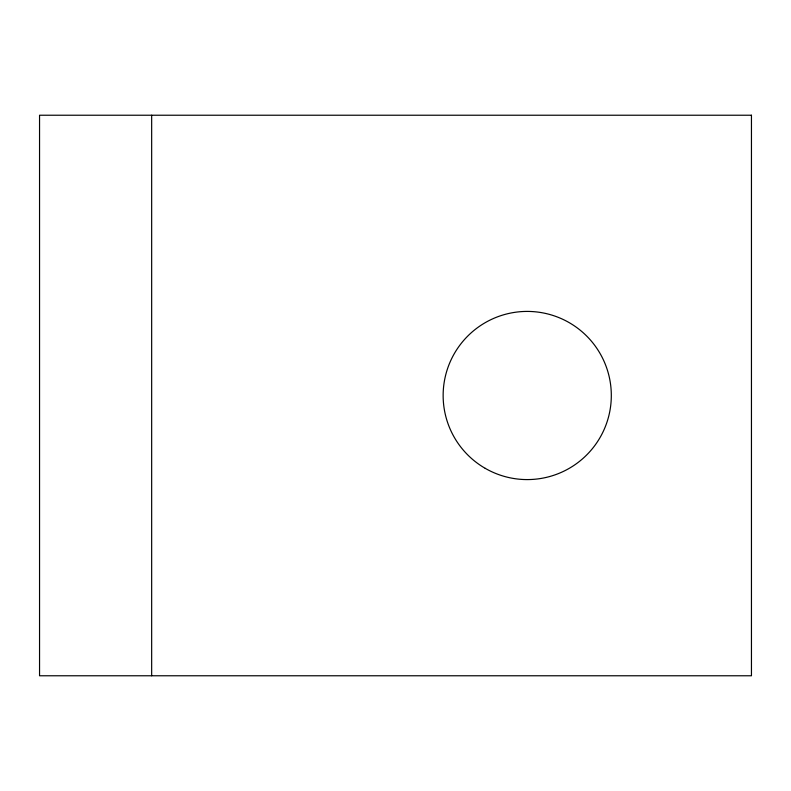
<?xml version="1.0" encoding="UTF-8"?>
<svg xmlns="http://www.w3.org/2000/svg" width="791" height="791" viewBox="0 0 791 791"><rect width="100%" height="100%" fill="white"/><g stroke="black" fill="none" stroke-linecap="round" stroke-linejoin="round"><path stroke-width="1.19" d="M151.664 115.229L151.664 675.771M751.45 115.229L39.55 115.229L39.55 675.771L751.45 675.771L751.45 115.229M485.19 468.321A84.083 84.083 0 0 0 611.314 395.5A84.083 84.083 0 0 0 485.19 322.679A84.083 84.083 0 0 0 485.19 468.321"/></g></svg>
